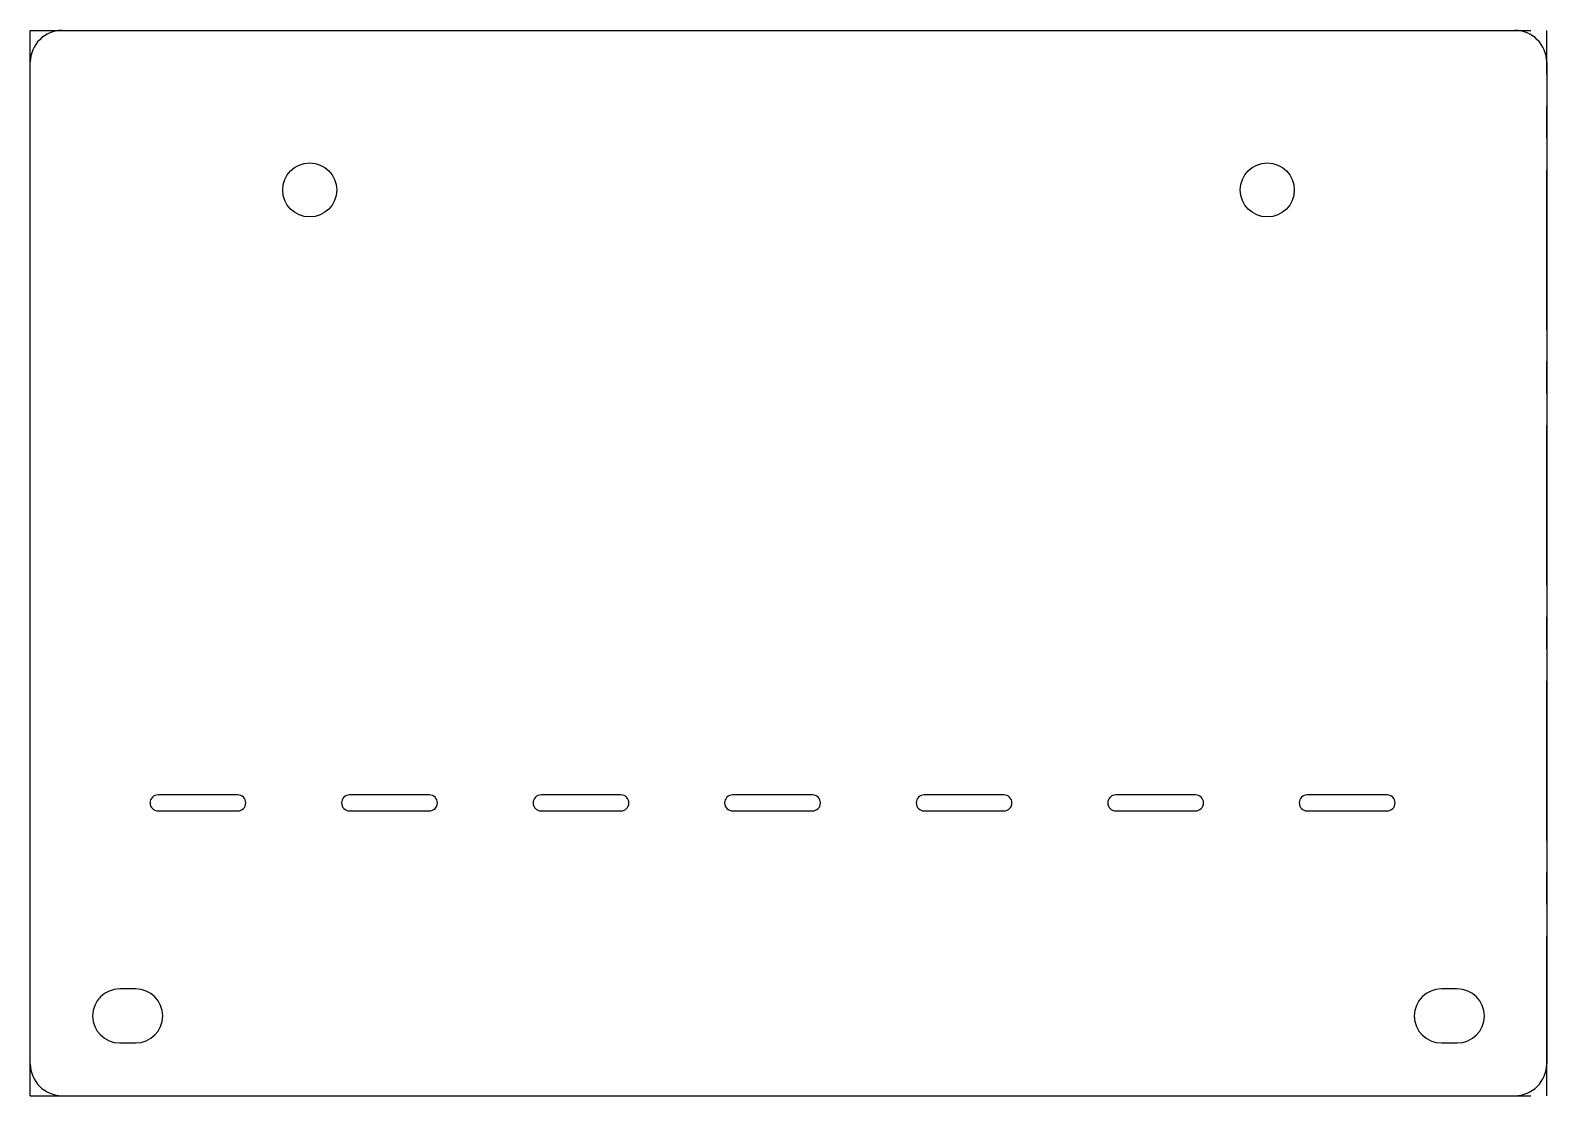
# Model space of a CAD drawing. Header units: millimetres. Extents: x 0 to 121, y 0 to 85.
import ezdxf

# ---------------------------------------------------------------- set-up
doc = ezdxf.new("R2010")
doc.units = ezdxf.units.MM
doc.linetypes.add('CENTERX2', pattern=[20.32, 12.7, -2.54, 2.54, -2.54])

msp = doc.modelspace()

# ---------------------------------------------------------------- linework, layer by layer
at = {"color": 7, "linetype": 'CENTERX2'}
for p, q in [((0, 84.79), (120.65, 84.79)), ((0, 0), (0, 84.79)), ((120.65, 0), (120.65, 84.79)), ((0, 0), (120.65, 0))]:
    msp.add_line(p, q, dxfattribs=at)
at = {"color": 7, "linetype": 'Continuous', "lineweight": 25}
for p, q in [((2.54, 84.79), (118.11, 84.79)), ((0, 2.54), (0, 82.25)), ((120.65, 82.25), (120.65, 2.54)), ((16.51, 23.94), (10.16, 23.94)), ((31.75, 23.94), (25.4, 23.94)), ((46.99, 23.94), (40.64, 23.94)), ((62.23, 23.94), (55.88, 23.94)), ((77.47, 23.94), (71.12, 23.94)), ((92.71, 23.94), (86.36, 23.94)), ((107.95, 23.94), (101.6, 23.94)), ((10.16, 22.67), (16.51, 22.67)), ((25.4, 22.67), (31.75, 22.67)), ((40.64, 22.67), (46.99, 22.67)), ((55.88, 22.67), (62.23, 22.67)), ((71.12, 22.67), (77.47, 22.67)), ((86.36, 22.67), (92.71, 22.67)), ((101.6, 22.67), (107.95, 22.67)), ((8.38, 8.5), (7.11, 8.5)), ((113.54, 8.5), (112.27, 8.5)), ((7.11, 4.2), (8.38, 4.2)), ((112.27, 4.2), (113.54, 4.2)), ((2.54, 0), (118.11, 0))]:
    msp.add_line(p, q, dxfattribs=at)
for centre in [(22.23, 72.09), (98.42, 72.09)]:
    msp.add_circle(centre, 2.15, dxfattribs=at)
for centre, radius, start, end in [((2.54, 82.25), 2.54, 90, 180), ((118.11, 82.25), 2.54, 0, 90), ((10.16, 23.3), 0.635, 90, 270), ((16.51, 23.3), 0.635, 270, 90), ((25.4, 23.3), 0.635, 90, 270), ((31.75, 23.3), 0.635, 270, 90), ((40.64, 23.3), 0.635, 90, 270), ((46.99, 23.3), 0.635, 270, 90), ((55.88, 23.3), 0.635, 90, 270), ((62.23, 23.3), 0.635, 270, 90), ((71.12, 23.3), 0.635, 90, 270), ((77.47, 23.3), 0.635, 270, 90), ((86.36, 23.3), 0.635, 90, 270), ((92.71, 23.3), 0.635, 270, 90), ((101.6, 23.3), 0.635, 90, 270), ((107.95, 23.3), 0.635, 270, 90), ((7.11, 6.35), 2.15, 90, 270), ((8.38, 6.35), 2.15, 270, 90), ((112.27, 6.35), 2.15, 90, 270), ((113.54, 6.35), 2.15, 270, 90), ((2.54, 2.54), 2.54, 180, 270), ((118.11, 2.54), 2.54, 270, 0)]:
    msp.add_arc(centre, radius, start, end, dxfattribs=at)

doc.saveas('drawing.dxf')
